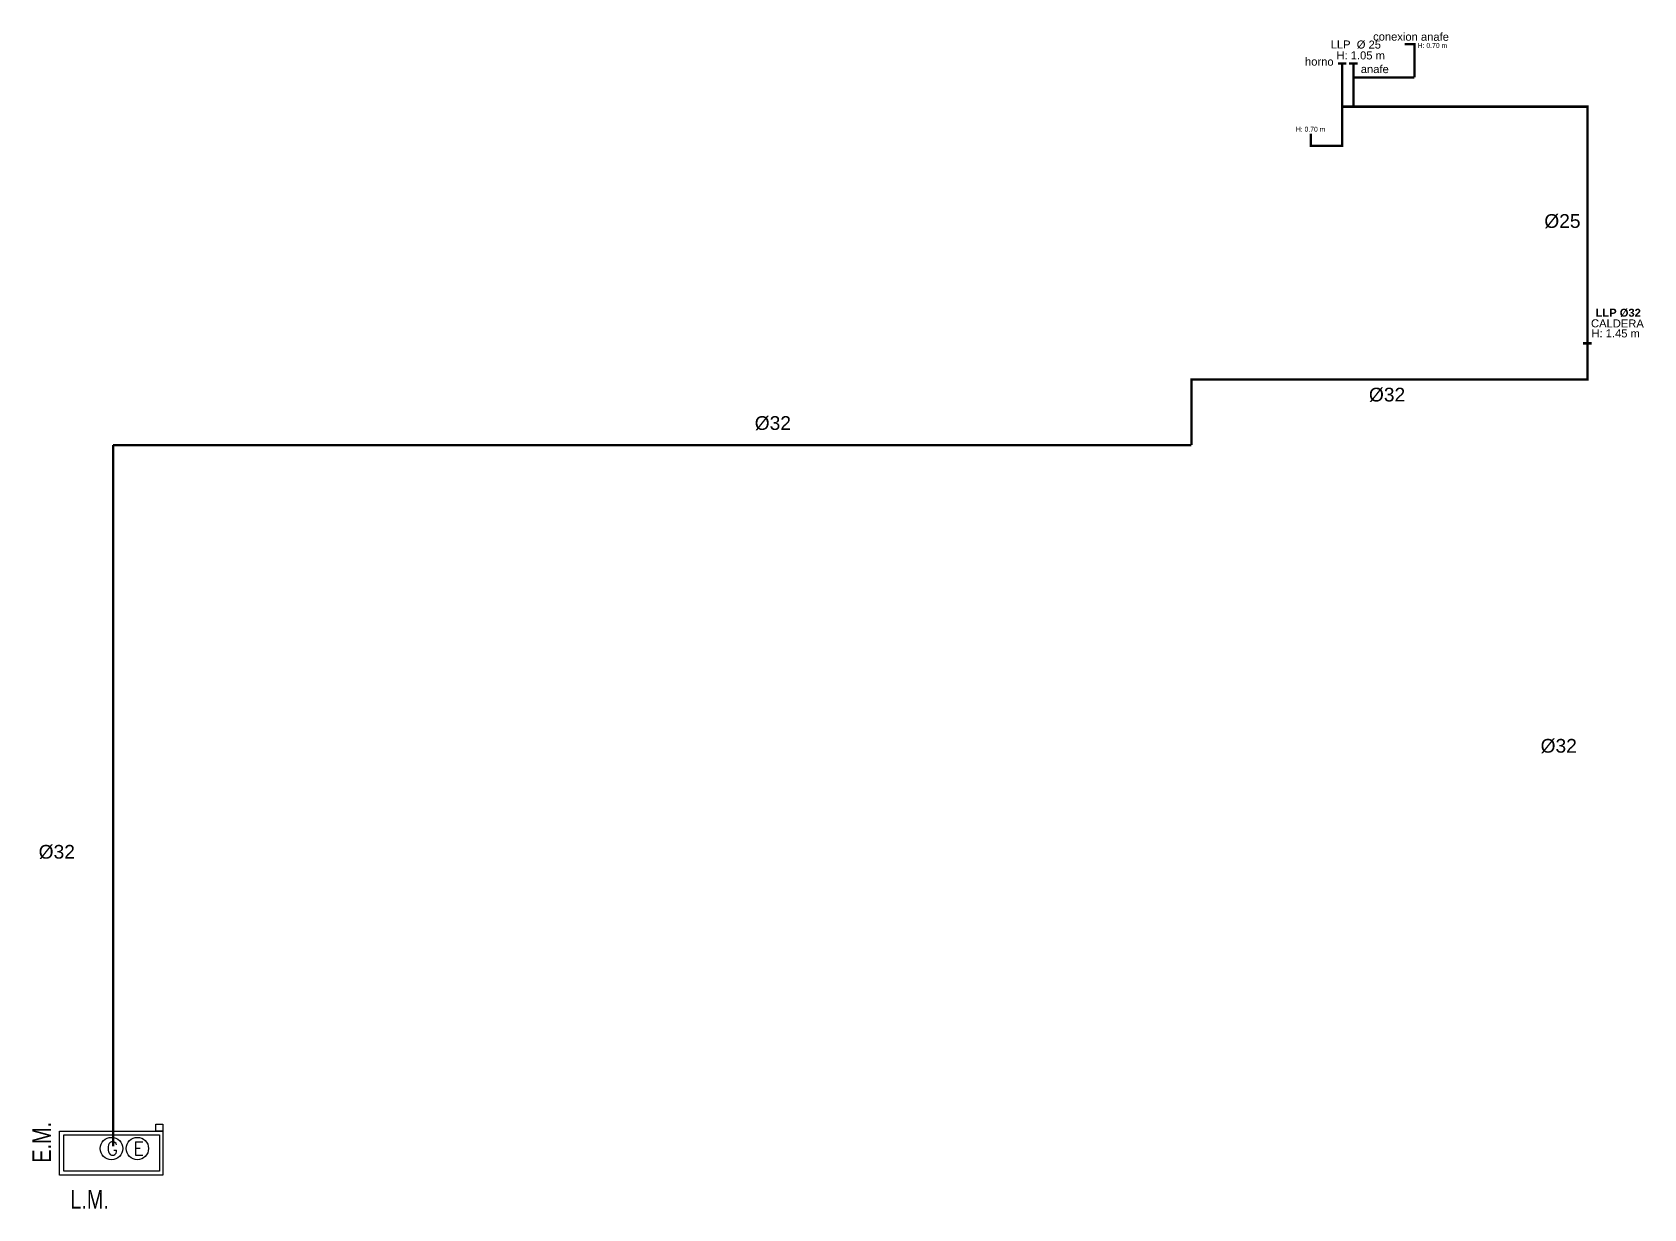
# Model space of a CAD drawing. Header units: millimetres. Extents: x 267 to 536, y -193 to 59.
# Drawn here: x 420.76 to 437.77, y -139.81 to -127.39 of the extents above; entities that cross this region are included whole.
import ezdxf

# ---------------------------------------------------------------- set-up
doc = ezdxf.new("R2010")
doc.units = ezdxf.units.MM
doc.header["$LTSCALE"] = 20
for name, color, linetype in [('0-TEXTO', 4, 'Continuous'), ('0-VISTA', 2, 'Continuous'), ('01-ELECTRICIDAD', 30, 'Continuous'), ('02GAS30', 30, 'Continuous'), ('Hatch rojo', 10, 'Continuous')]:
    doc.layers.add(name, color=color, linetype=linetype)
doc.styles.add('Arial', font='arial.ttf', dxfattribs={"height": 0.15})
doc.styles.add('DESLOC', font='arial.ttf', dxfattribs={"width": 0.75})
doc.styles.add('ROMANS', font='romans.shx')
doc.styles.get("Standard").update_dxf_attribs({"font": 'arial.ttf'})

msp = doc.modelspace()

# ---------------------------------------------------------------- linework, layer by layer
at = {"layer": '0-VISTA', "elevation": 0.041}
for points in [[(422.065, -138.916), (422.14, -138.916), (422.14, -138.991), (422.065, -138.991)], [(421.05, -139.454), (421.05, -138.991), (422.14, -138.991), (422.14, -139.454)], [(421.093, -139.411), (421.093, -139.028), (422.104, -139.028), (422.104, -139.411)]]:
    msp.add_lwpolyline(points, close=True, dxfattribs=at)
at = {"layer": '01-ELECTRICIDAD'}
msp.add_circle((421.871, -139.174, 0.041), 0.118, dxfattribs=at)
at = {"layer": '02GAS30', "const_width": 0.025, "elevation": 0.041}
for points in [[(435.35, -127.864), (435.35, -127.514), (435.248, -127.514)], [(434.588, -127.724), (434.588, -128.173), (435.508, -128.173)], [(434.707, -127.724), (434.707, -128.173), (435.627, -128.173)], [(435.35, -127.864), (434.707, -127.864)], [(434.588, -128.173), (434.588, -128.587), (434.258, -128.587), (434.258, -128.459)], [(437.176, -131.054), (437.176, -128.173), (435.257, -128.173)], [(437.22, -130.672), (437.129, -130.672)], [(437.176, -130.804), (437.176, -130.804), (437.176, -130.804), (437.176, -130.981)], [(437.189, -131.054), (432.996, -131.054), (432.996, -131.747)], [(421.614, -131.747), (432.996, -131.747)], [(421.614, -131.747), (421.614, -139.152)]]:
    msp.add_lwpolyline(points, dxfattribs=at)
at = {"layer": '02GAS30', "const_width": 0.025}
for points in [[(434.633, -127.716), (434.542, -127.716)], [(434.751, -127.716), (434.66, -127.716)]]:
    msp.add_lwpolyline(points, dxfattribs=at)
at = {"layer": 'Hatch rojo'}
msp.add_circle((421.598, -139.174, 0.041), 0.118, dxfattribs=at)

# ---------------------------------------------------------------- texts
at = {"layer": '0-TEXTO', "insert": (420.761, -139.699, 0.041), "char_height": 0.2, "attachment_point": 1, "rotation": 90, "style": 'DESLOC'}
msp.add_mtext_dynamic_manual_height_columns('\\pi0.37624;E.M.', width=0.84237, gutter_width=1.5, heights=[0.566], dxfattribs=at)
at = {"layer": '0-TEXTO', "insert": (420.776, -139.61, 0.041), "char_height": 0.2, "attachment_point": 1, "style": 'DESLOC'}
msp.add_mtext_dynamic_manual_height_columns('\\pi0.38724;L.M.', width=0.84237, gutter_width=1.5, heights=[0.566], dxfattribs=at)
at = {"layer": '01-ELECTRICIDAD', "insert": (421.827, -139.102, 0.041), "char_height": 0.14147, "attachment_point": 1, "style": 'ROMANS'}
msp.add_mtext_dynamic_manual_height_columns('{\\Fromans|c0;\\T0.8;E}', width=2.64897, gutter_width=29.473, heights=[0], dxfattribs=at)
at = {"layer": '02GAS30', "style": 'Arial'}
for s, height, p in [('conexion anafe', 0.08446, (434.914, -127.475, 0.041)), ('LLP  %%C 25 ', 0.08446, (434.466, -127.558, 0.041)), ('H: 0.70 m ', 0.0513, (435.385, -127.552, 0.067)), ('horno', 0.0845, (434.195, -127.739, 0.041)), ('H: 1.05 m ', 0.0845, (434.527, -127.673, 0.041)), ('anafe ', 0.0845, (434.784, -127.818, 0.041)), ('H: 0.70 m ', 0.0513, (434.099, -128.436, 0.025)), ('CALDERA ', 0.0845, (437.214, -130.503, 0.083)), ('H: 1.45 m', 0.0845, (437.218, -130.608, 0.083))]:
    msp.add_text(s, height=height, rotation=359.7778, dxfattribs=at).set_placement(p)
at = {"layer": '02GAS30', "char_height": 0.1449, "attachment_point": 1}
for s, insert in [('%%C25', (436.721, -129.308)), ('%%C32', (434.87, -131.141)), ('%%C32', (428.387, -131.441)), ('%%C32', (436.682, -134.849)), ('%%C32', (420.829, -135.968))]:
    msp.add_mtext(s, dxfattribs=dict(at, insert=insert))
at = {"layer": '02GAS30', "insert": (437.74, -130.396, 0.083), "char_height": 0.08446, "width": 2.87641, "attachment_point": 9, "rotation": 359.7778, "style": 'Arial'}
msp.add_mtext('\\pt2.78733;{\\fArial|b1|i0|c0|p34;LLP Ø32}', dxfattribs=at)
at = {"layer": 'Hatch rojo', "insert": (421.543, -139.102, 0.041), "char_height": 0.14147, "attachment_point": 1, "style": 'ROMANS'}
msp.add_mtext_dynamic_manual_height_columns('{\\Fromans|c0;\\T0.8;G}', width=2.64897, gutter_width=29.473, heights=[0], dxfattribs=at)

doc.saveas('drawing.dxf')
